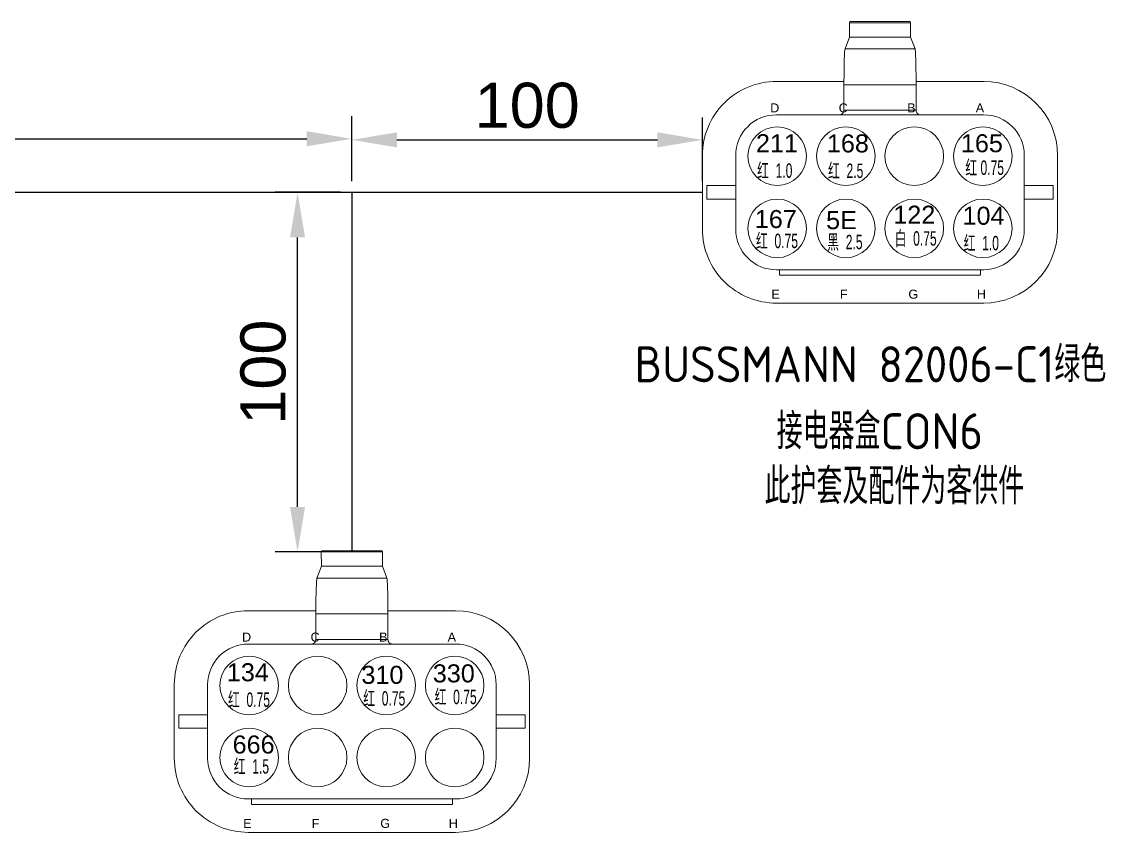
# Model space of a CAD drawing. Header units: millimetres. Extents: x 62 to 1873, y 998 to 1938.
# Drawn here: x 383.7 to 443.8, y 1432.5 to 1477.5 of the extents above; entities that cross this region are included whole.
import ezdxf

# ---------------------------------------------------------------- set-up
doc = ezdxf.new("R2010")
doc.units = ezdxf.units.MM
doc.layers.add('AM60', color=3, linetype='Continuous', lineweight=25)
doc.layers.add('线色线径', color=1, linetype='Continuous')
doc.styles.get("Standard").update_dxf_attribs({"font": 'arial.ttf'})
doc.dimstyles.new('ISO-25', dxfattribs={"dimtxt": 2.5, "dimasz": 2.5, "dimexe": 1.25, "dimexo": 0.625, "dimtad": 1, "dimtxsty": 'Standard', "dimcen": 2.5, "dimadec": 0, "dimazin": 0, "dimtfac": 1, "dimtmove": 0, "dimatfit": 3, "dimfxl": 1, "dimarcsym": 0})

# ---------------------------------------------------------------- blocks, each defined once
blk = doc.blocks.new('A$C3A742DEF')
at = {"color": 3, "lineweight": 5, "ltscale": 0.003261}
for p, q in [((8.177, 15.619), (8.154, 15.558)), ((11.523, 15.619), (11.546, 15.558))]:
    blk.add_line(p, q, dxfattribs=at)
at = {"color": 3, "lineweight": 5, "ltscale": 0.169614}
blk.add_line((8.154, 15.558), (11.546, 15.558), dxfattribs=at)
at = {"color": 3, "lineweight": 5, "ltscale": 0.039848}
for p, q in [((8.154, 15.558), (8.156, 14.761)), ((11.544, 14.761), (11.546, 15.558))]:
    blk.add_line(p, q, dxfattribs=at)
at = {"color": 3, "lineweight": 5, "ltscale": 0.16731}
blk.add_line((8.177, 15.619), (11.523, 15.619), dxfattribs=at)
at = {"color": 3, "lineweight": 5, "ltscale": 0.034784}
blk.add_line((8.156, 14.761), (7.91, 14.11), dxfattribs=at)
at = {"color": 3, "lineweight": 5, "ltscale": 0.169383}
blk.add_line((8.156, 14.761), (11.544, 14.761), dxfattribs=at)
at = {"color": 3, "lineweight": 5, "ltscale": 0.034783}
blk.add_line((11.544, 14.761), (11.79, 14.11), dxfattribs=at)
at = {"color": 3, "lineweight": 5, "ltscale": 0.193966}
blk.add_line((7.91, 14.11), (11.79, 14.11), dxfattribs=at)
at = {"color": 3, "lineweight": 5, "ltscale": 0.1875}
for p, q in [((4.1, 12.3), (7.85, 12.3)), ((11.85, 12.3), (15.6, 12.3))]:
    blk.add_line(p, q, dxfattribs=at)
at = {"color": 3, "lineweight": 5, "ltscale": 0.009133}
for p, q in [((7.85, 12.3), (7.85, 12.117)), ((11.85, 12.3), (11.85, 12.117))]:
    blk.add_line(p, q, dxfattribs=at)
at = {"color": 3, "lineweight": 5, "ltscale": 0.070867}
for p, q in [((7.85, 12.117), (7.85, 10.7)), ((11.85, 12.117), (11.85, 10.7))]:
    blk.add_line(p, q, dxfattribs=at)
at = {"color": 3, "lineweight": 5, "ltscale": 0.2}
for p, q in [((11.85, 12.117), (7.85, 12.117)), ((7.85, 10.7), (11.85, 10.7))]:
    blk.add_line(p, q, dxfattribs=at)
at = {"color": 3, "lineweight": 5}
for p, q in [((15.6, 10.45), (4.1, 10.45)), ((4.275, 1.85), (15.425, 1.85)), ((15.425, 1.55), (4.275, 1.55)), ((15.6, 0), (4.1, 0))]:
    blk.add_line(p, q, dxfattribs=at)
at = {"color": 3, "lineweight": 5, "ltscale": 0.205}
for p, q in [((0, 4.1), (0, 8.2)), ((19.7, 8.2), (19.7, 4.1))]:
    blk.add_line(p, q, dxfattribs=at)
at = {"color": 3, "lineweight": 5, "ltscale": 0.08375}
for p, q in [((1.85, 8.2), (1.85, 6.525)), ((17.85, 6.525), (17.85, 8.2)), ((1.85, 5.775), (1.85, 4.1)), ((17.85, 4.1), (17.85, 5.775))]:
    blk.add_line(p, q, dxfattribs=at)
at = {"color": 3, "lineweight": 5, "ltscale": 0.08}
for p, q in [((1.85, 6.525), (0.25, 6.525)), ((19.45, 6.525), (17.85, 6.525)), ((0.25, 5.775), (1.85, 5.775)), ((17.85, 5.775), (19.45, 5.775))]:
    blk.add_line(p, q, dxfattribs=at)
at = {"color": 3, "lineweight": 5, "ltscale": 0.0375}
for p, q in [((0.25, 6.525), (0.25, 5.775)), ((1.85, 6.525), (1.85, 5.775)), ((17.85, 6.525), (17.85, 5.775)), ((19.45, 6.525), (19.45, 5.775))]:
    blk.add_line(p, q, dxfattribs=at)
at = {"color": 3, "lineweight": 5, "ltscale": 0.00875}
for p, q in [((4.1, 1.85), (4.275, 1.85)), ((15.425, 1.85), (15.6, 1.85))]:
    blk.add_line(p, q, dxfattribs=at)
at = {"color": 3, "lineweight": 5, "ltscale": 0.015}
for p, q in [((4.275, 1.85), (4.275, 1.55)), ((15.425, 1.85), (15.425, 1.55))]:
    blk.add_line(p, q, dxfattribs=at)
at = {"color": 3, "lineweight": 5}
for centre in [(4.15, 8.15), (7.95, 8.15), (11.75, 8.15), (15.55, 8.15), (4.15, 4.15), (7.95, 4.15), (11.75, 4.15), (15.55, 4.15)]:
    blk.add_circle(centre, 1.625, dxfattribs=at)
for centre, radius, start, end in [((4.1, 8.2), 4.1, 90, 180.00001), ((15.6, 8.2), 4.1, 0, 90), ((4.1, 8.2), 2.25, 90, 180.00001), ((7.6, 10.7), 0.25, 270, 0), ((12.1, 10.7), 0.25, 179.99999, 270), ((15.6, 8.2), 2.25, 0, 90), ((4.1, 4.1), 4.1, 179.99999, 270), ((4.1, 4.1), 2.25, 179.99999, 270), ((15.6, 4.1), 4.1, 270, 0), ((15.6, 4.1), 2.25, 270, 360)]:
    blk.add_arc(centre, radius, start, end, dxfattribs=at)
for centre, start_param, end_param in [((7.916, 12.117), 0.087284, 1.479565), ((11.784, 12.117), 4.803619, 6.195891)]:
    blk.add_ellipse(centre, major_axis=(0, 2), ratio=0.033047, start_param=start_param, end_param=end_param, dxfattribs=at)
at = {"layer": 'AM60', "color": 1, "lineweight": 5}
for s, p in [('D', (3.758, 10.585)), ('C', (7.558, 10.585)), ('B', (11.358, 10.585)), ('A', (15.158, 10.585)), ('E', (3.823, 0.247)), ('F', (7.623, 0.247)), ('G', (11.423, 0.247)), ('H', (15.223, 0.247))]:
    blk.add_text(s, height=0.5, dxfattribs=at).set_placement(p)
blk = doc.blocks.new('*D50')
at = {"color": 0, "lineweight": -2, "transparency": 16777216}
for p, q in [((332.555, 1468.645), (332.555, 1472.239)), ((402.045, 1468.645), (402.045, 1472.239)), ((335.055, 1470.989), (399.545, 1470.989))]:
    blk.add_line(p, q, dxfattribs=at)
at = {"color": 0, "transparency": 16777216}
for points in [[(335.055, 1471.406), (335.055, 1470.573), (332.555, 1470.989)], [(399.545, 1471.406), (399.545, 1470.573), (402.045, 1470.989)]]:
    blk.add_solid(points, dxfattribs=at)
at = {"layer": 'Defpoints', "color": 0, "transparency": 16777216}
for p in [(402.045, 1470.989), (332.555, 1468.02), (402.045, 1468.02)]:
    blk.add_point(p, dxfattribs=at)
at = {"color": 3, "transparency": 16777216, "insert": (367.3, 1472.892), "char_height": 2.5, "attachment_point": 5}
blk.add_mtext('350', dxfattribs=at)
blk = doc.blocks.new('*D55')
at = {"color": 0, "lineweight": -2, "transparency": 16777216}
for p, q in [((402.045, 1468.645), (402.045, 1472.179)), ((421.485, 1468.645), (421.485, 1472.179)), ((404.545, 1470.929), (418.985, 1470.929))]:
    blk.add_line(p, q, dxfattribs=at)
at = {"color": 0, "transparency": 16777216}
for points in [[(404.545, 1471.346), (404.545, 1470.513), (402.045, 1470.929)], [(418.985, 1471.346), (418.985, 1470.513), (421.485, 1470.929)]]:
    blk.add_solid(points, dxfattribs=at)
at = {"layer": 'Defpoints', "color": 0, "transparency": 16777216}
for p in [(421.485, 1470.929), (402.045, 1468.02), (421.485, 1468.02)]:
    blk.add_point(p, dxfattribs=at)
at = {"color": 3, "transparency": 16777216, "insert": (411.765, 1472.831), "char_height": 2.5, "attachment_point": 5}
blk.add_mtext('100', dxfattribs=at)
blk = doc.blocks.new('*D56')
at = {"color": 0, "lineweight": -2, "transparency": 16777216}
for p, q in [((401.42, 1468.02), (397.78, 1468.02)), ((399.03, 1450.56), (399.03, 1465.52)), ((401.42, 1448.06), (397.78, 1448.06))]:
    blk.add_line(p, q, dxfattribs=at)
at = {"color": 0, "transparency": 16777216}
for points in [[(398.614, 1465.52), (399.447, 1465.52), (399.03, 1468.02)], [(398.614, 1450.56), (399.447, 1450.56), (399.03, 1448.06)]]:
    blk.add_solid(points, dxfattribs=at)
at = {"layer": 'Defpoints', "color": 0, "transparency": 16777216}
for p in [(399.03, 1468.02), (402.045, 1468.02), (402.045, 1448.06)]:
    blk.add_point(p, dxfattribs=at)
at = {"color": 3, "transparency": 16777216, "insert": (397.129, 1458.04), "char_height": 2.5, "attachment_point": 5, "rotation": 90}
blk.add_mtext('100', dxfattribs=at)

msp = doc.modelspace()

# ---------------------------------------------------------------- linework, layer by layer
for p, q in [((332.555, 1468.02), (402.045, 1468.02)), ((402.045, 1468.02), (402.045, 1448.06)), ((402.045, 1468.02), (421.485, 1468.02))]:
    msp.add_line(p, q)

# ---------------------------------------------------------------- block references
at = {"layer": 'AM60'}
for p in [(421.485, 1461.87), (392.195, 1432.503)]:
    msp.add_blockref('A$C3A742DEF', p, dxfattribs=at)

# ---------------------------------------------------------------- texts
at = {"layer": 'AM60', "lineweight": 5}
for s, p in [('211', (424.453, 1470.245)), ('168', (428.387, 1470.233)), ('165', (435.819, 1470.242)), ('167', (424.39, 1466.036)), ('122', (432.071, 1466.276)), ('104', (435.909, 1466.22)), ('5E', (428.344, 1465.974)), ('134', (395.108, 1440.886)), ('330', (406.531, 1440.824)), ('310', (402.572, 1440.743))]:
    msp.add_text(s, height=1, dxfattribs=at).set_placement(p)
at = {"layer": 'AM60', "color": 2, "lineweight": 5}
msp.add_text('666', height=1, dxfattribs=at).set_placement((395.428, 1436.877))
at = {"layer": 'AM60', "char_height": 2, "attachment_point": 1}
for s, width, insert in [('{\\Fisocp,gbcbig|c134;\\C3;BUSSMANN 82006-C1绿色}', 45.10575, (417.723, 1459.477)), ('{\\Fisocp,gbcbig|c134;\\C3;接电器盒CON6}', 36.31, (425.599, 1455.76)), ('{\\Fisocp,gbcbig|c134;\\C3;此护套及配件为客供件}', 36.31, (424.928, 1452.707))]:
    msp.add_mtext_dynamic_manual_height_columns(s, width=width, gutter_width=12.5, heights=[0], dxfattribs=dict(at, insert=insert))
at = {"layer": '线色线径', "lineweight": 5, "width": 0.6}
for s, p in [('红  1.0', (424.515, 1468.826)), ('红  2.5', (428.449, 1468.814)), ('红 0.75', (436.065, 1468.986)), ('红  0.75', (424.452, 1464.922)), ('白  0.75', (432.145, 1465.06)), ('黑  2.5', (428.406, 1464.86)), ('红  1.0', (435.971, 1464.8)), ('红  0.75', (395.17, 1439.466)), ('红  0.75', (402.673, 1439.535)), ('红  0.75', (406.632, 1439.616)), ('红  1.5', (395.491, 1435.763))]:
    msp.add_text(s, height=0.8, dxfattribs=at).set_placement(p)

# ---------------------------------------------------------------- dimensions: what is measured, and where the dimension line sits
at = {"color": 1}
for base, p1, p2, text, picture, middle in [((402.045, 1470.989), (332.555, 1468.02), (402.045, 1468.02), '350', '*D50', (367.3, 1470.989)), ((421.485, 1470.929), (402.045, 1468.02), (421.485, 1468.02), '100', '*D55', (411.765, 1470.929))]:
    dim = msp.add_linear_dim(base=base, p1=p1, p2=p2, text=text, dimstyle='ISO-25', override={"dimclrt": 3}, dxfattribs=at)
    dim.commit()
    dim.dimension.update_dxf_attribs({"geometry": picture, "text_midpoint": middle, "dimtype": 160})
dim = msp.add_linear_dim(base=(399.03, 1468.02), p1=(402.045, 1448.06), p2=(402.045, 1468.02), angle=90, text='100', dimstyle='ISO-25', override={"dimclrt": 3}, dxfattribs=at)
dim.commit()
dim.dimension.update_dxf_attribs({"geometry": '*D56', "text_midpoint": (397.129, 1458.04)})

doc.saveas('drawing.dxf')
